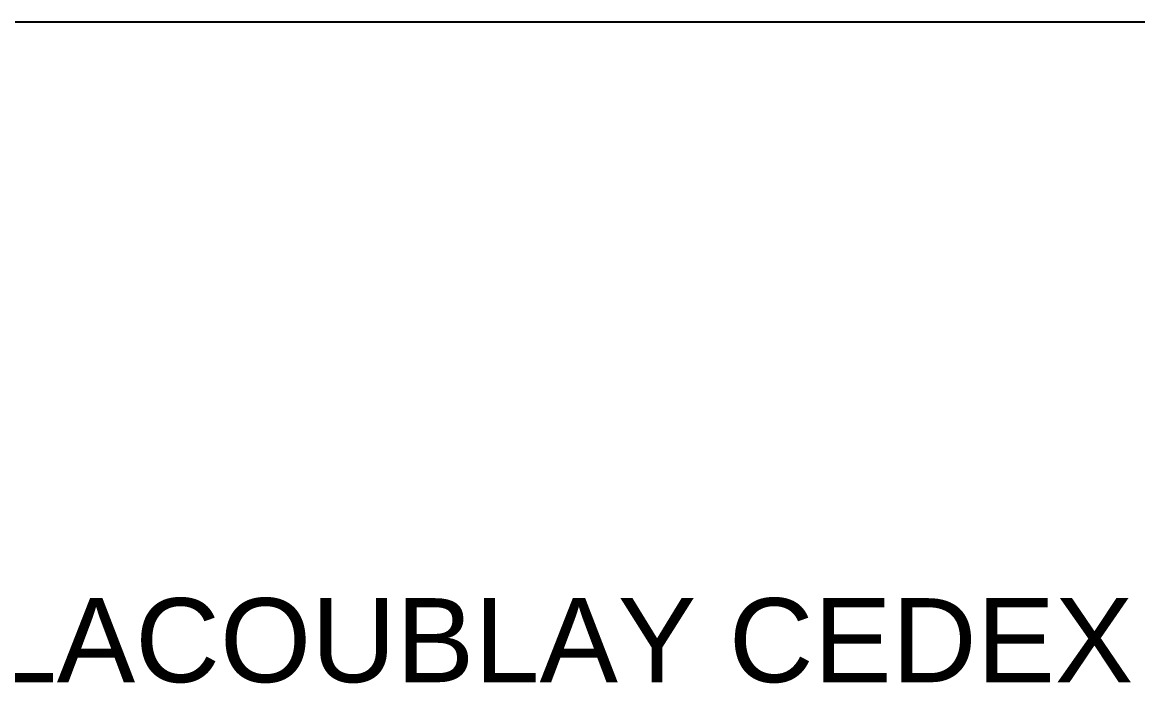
# Paper-space layout 'ldTemplatePARS001R3OrderA3BWPP03 (2)' of a CAD drawing. Header units: millimetres. Extents: x 302 to 722, y -383 to -86.
# Drawn here: x 625.26 to 654.46, y -360.83 to -342.97 of the extents above; entities that cross this region are included whole.
import ezdxf

# ---------------------------------------------------------------- set-up
doc = ezdxf.new("R2010")
doc.units = ezdxf.units.MM
doc.layers.add('CDO_ALL_DWG_FRAME', color=7, linetype='Continuous')
doc.layers.add('LDShaft-AM_6', color=2, linetype='Continuous', lineweight=35)
doc.styles.add('CONVERTER_1', font='arial.ttf', dxfattribs={"height": 0.2})

# ---------------------------------------------------------------- blocks, each defined once
blk = doc.blocks.new('LD_20150423125456_00000094')
at = {"layer": 'CDO_ALL_DWG_FRAME', "insert": (0, 24.295), "char_height": 2.2, "width": 134.54363, "attachment_point": 1, "style": 'CONVERTER_1'}
blk.add_mtext('Schindler PAR\\P1 rue Dewoitine\\P78141 VELIZY VILLACOUBLAY CEDEX\\P\\PTel. 01 30 70 70 70\\PFax ', dxfattribs=at)

psp = doc.layouts.new('ldTemplatePARS001R3OrderA3BWPP03 (2)')

# ---------------------------------------------------------------- linework, layer by layer
at = {"layer": 'CDO_ALL_DWG_FRAME', "linetype": 'Continuous'}
psp.add_line((657.038, -342.97), (597.038, -342.97), dxfattribs=at)

# ---------------------------------------------------------------- block references
at = {"layer": 'LDShaft-AM_6'}
psp.add_blockref('LD_20150423125456_00000094', (599, -375), dxfattribs=at)

doc.saveas('drawing.dxf')
